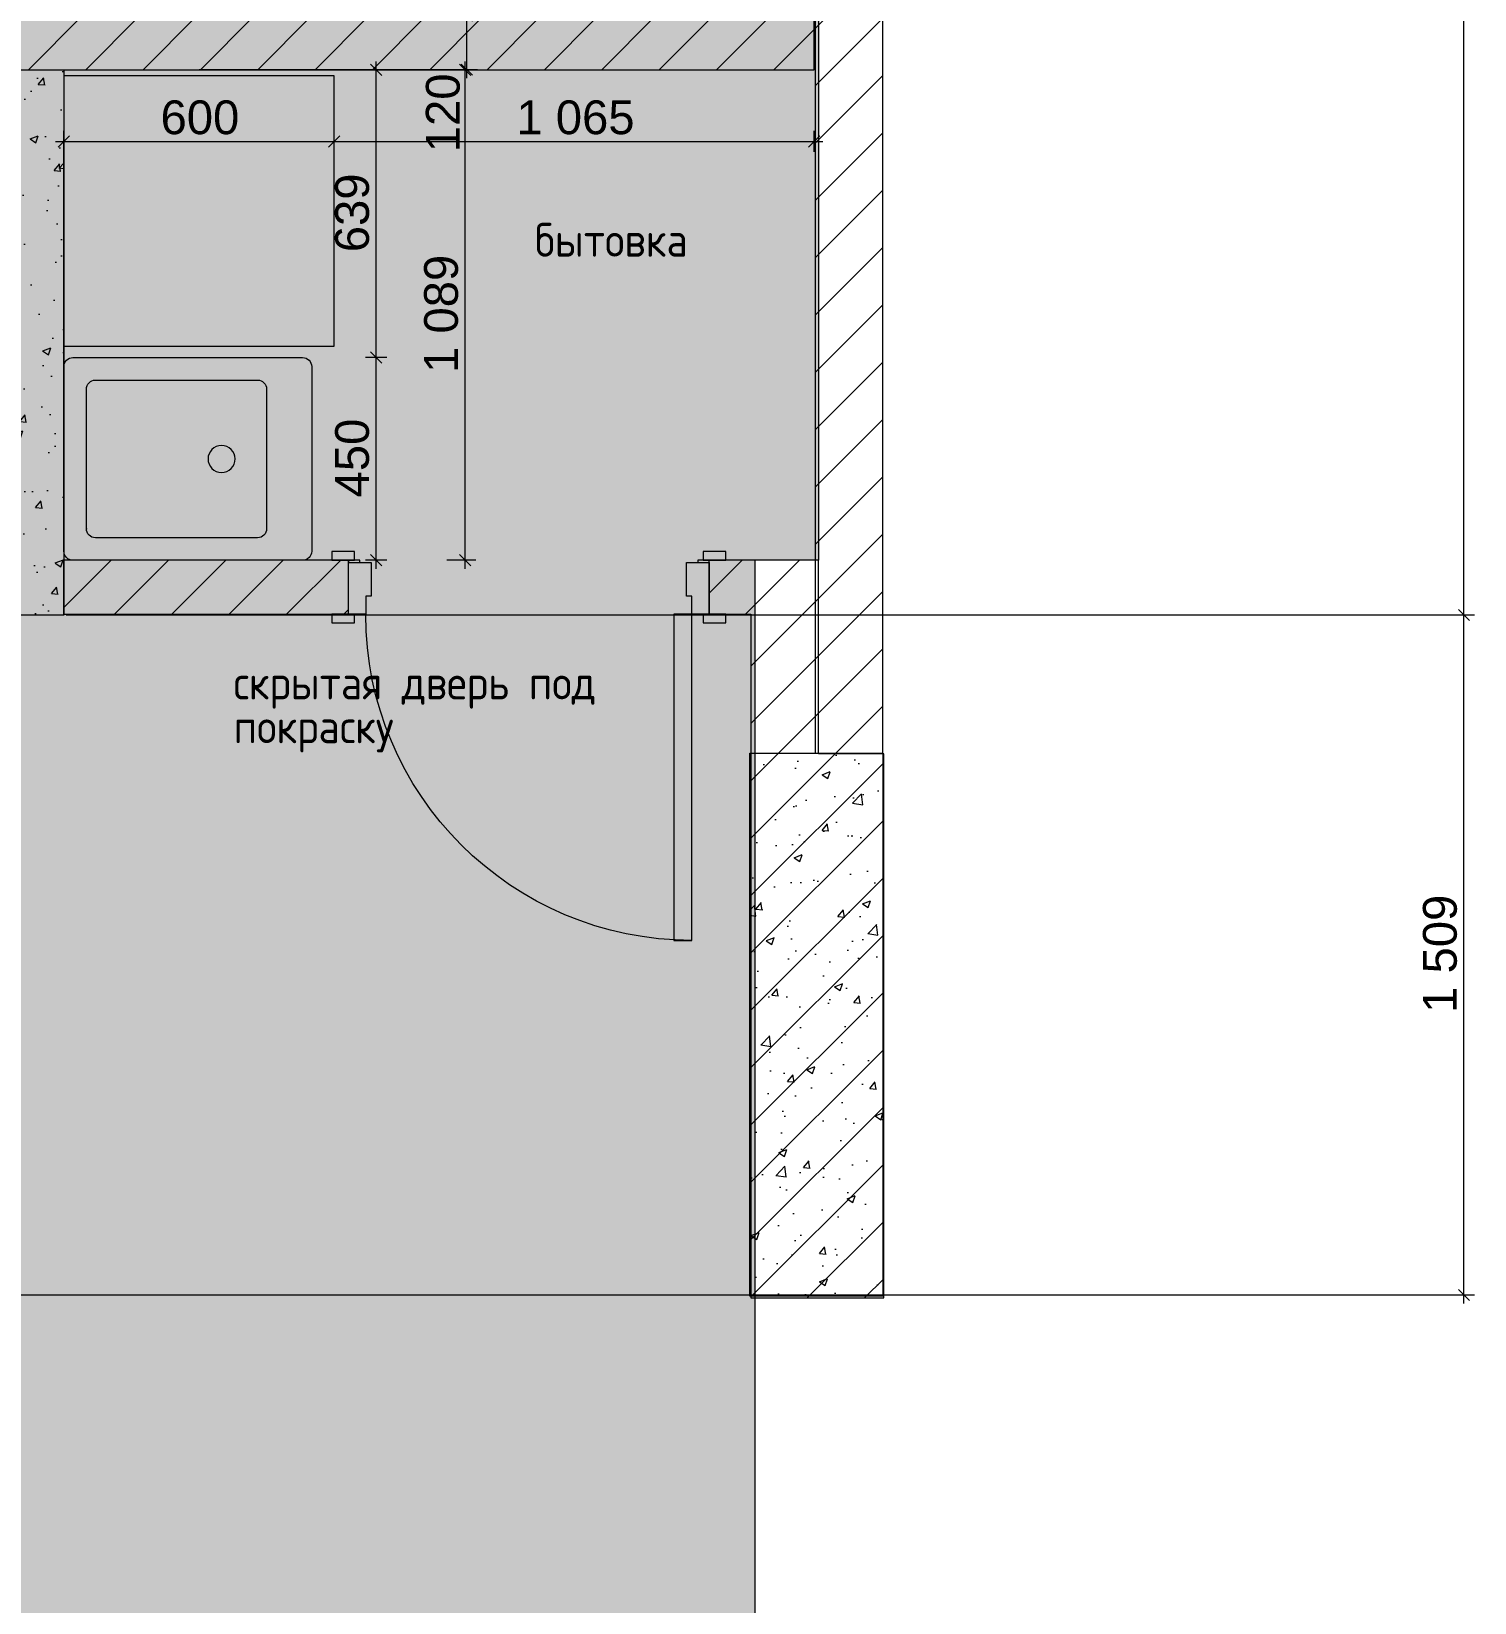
# Model space of a CAD drawing. Header units: millimetres. Extents: x 2336463 to 2579121, y 595385 to 778077.
# Drawn here: x 2430598 to 2433801, y 608950 to 612438 of the extents above; entities that cross this region are included whole.
import ezdxf

# ---------------------------------------------------------------- set-up
doc = ezdxf.new("R2010")
doc.units = ezdxf.units.MM
doc.header["$MEASUREMENT"] = 0
for name, color, linetype in [('+возводимые стены', 7, 'Continuous'), ('1 Планировка размеры', 7, 'Continuous'), ('Интерьер - Мебель', 7, 'Continuous'), ('сит план', 7, 'Continuous')]:
    doc.layers.add(name, color=color, linetype=linetype)
for name, color, linetype, lineweight in [('+возводимые стены_Ном._пера__1', 7, 'Continuous', 13), ('+возводимые стены_Ном._пера__101', 252, 'Continuous', 5), ('Двери ARCHICAD_Ном._пера__1', 7, 'Continuous', 13), ('Интерьер - Мебель_Ном._пера__1', 7, 'Continuous', 13), ('сит план_Ном._пера__1', 7, 'Continuous', 13)]:
    doc.layers.add(name, color=color, linetype=linetype, lineweight=lineweight)
for name, color, linetype, lineweight, true_color in [('+возводимые стены_Ном._пера__119', 7, 'Continuous', 0, 0xdecbcb), ('+возводимые стены_Ном._пера__169', 7, 'Continuous', 5, 0x68b353), ('+размер планировка_Ном._пера__242', 7, 'Continuous', 13, 0x1b55b5), ('1 Планировка размеры_Ном._пера__242', 7, 'Continuous', 13, 0x1b55b5), ('сит план_Ном._пера__87', 7, 'Continuous', 20, 0x6a6a6a)]:
    doc.layers.add(name, color=color, linetype=linetype, lineweight=lineweight, true_color=true_color)
doc.styles.add('СГЕНЕРИР_СТИЛЬ_1', font='arial.ttf')
doc.styles.add('СГЕНЕРИР_СТИЛЬ_4', font='isocp.shx')
doc.dimstyles.new('СГЕНЕРИР_СТИЛЬ__1', dxfattribs={"dimtxt": 75, "dimasz": 23.75, "dimexe": 0.18, "dimexo": 300, "dimgap": 0, "dimtad": 1, "dimtih": 1, "dimtoh": 1, "dimdec": 0, "dimzin": 0, "dimdsep": 46, "dimtxsty": 'СГЕНЕРИР_СТИЛЬ_1', "dimblk": 'ARROWHEAD_6', "dimblk1": 'ARROWHEAD_6', "dimblk2": 'ARROWHEAD_6', "dimcen": 0.09, "dimclrd": 256, "dimclre": 256, "dimclrt": 256, "dimazin": 0, "dimtfac": 1, "dimtdec": 4, "dimtmove": 0, "dimatfit": 3, "dimfxl": 0, "dimtolj": 1, "dimtzin": 0, "dimarcsym": 0})
doc.dimstyles.new('СГЕНЕРИР_СТИЛЬ__2', dxfattribs={"dimtxt": 75, "dimasz": 23.75, "dimexe": 0.18, "dimexo": 300, "dimgap": 0, "dimtad": 1, "dimdec": 0, "dimzin": 0, "dimdsep": 46, "dimtxsty": 'СГЕНЕРИР_СТИЛЬ_1', "dimblk": 'ARROWHEAD_6', "dimblk1": 'ARROWHEAD_6', "dimblk2": 'ARROWHEAD_6', "dimcen": 0.09, "dimclrd": 256, "dimclre": 256, "dimclrt": 256, "dimazin": 0, "dimtfac": 1, "dimtdec": 4, "dimtmove": 0, "dimatfit": 3, "dimfxl": 0, "dimtolj": 1, "dimtzin": 0, "dimarcsym": 0})
pattern_1 = [(45, (2086872.015, 585813.69), (-63.639609, 63.639609), [])]
pattern_2 = [(50, (2086872.01, 585813.69), (-182.18467, 15.939086), [19.05, -209.55]), (355, (2086872.01, 585813.69), (-35.24342, 191.05685), [15.24, -167.64058]), (100.451445, (2086887.2, 585812.36), (146.94125, 175.11775), [16.19001, -178.09024]), (46.1842, (2086872.01, 585864.49), (-271.07904, 42.04233), [28.575, -314.325]), (96.63556, (2086894.6, 585860.98), (237.40413, 247.42612), [24.28502, -267.1356]), (351.18415, (2086872.01, 585864.49), (237.40413, 247.42612), [22.85997, -251.45973]), (21, (2086897.41, 585851.79), (-151.61439, 102.2652), [19.05, -209.55]), (326, (2086897.41, 585851.79), (61.80203, 184.18797), [15.24, -167.64]), (71.451445, (2086910.05, 585843.26), (213.41642, 81.92277), [16.19001, -178.08994]), (37.5, (2086872.015, 585813.686), (3.088603, 84.555039), [0, -165.608, 0, -170.18, 0, -168.275]), (7.5, (2086872.015, 585813.69), (66.819663, 100.180575), [0, -97.028, 0, -161.798, 0, -64.135]), (327.5, (2086815.37, 585813.686), (-135.590595, 5.728744), [0, -63.5, 0, -198.12, 0, -262.89]), (317.5, (2086789.97, 585813.69), (148.12918, 25.42649), [0, -82.55, 0, -131.572, 0, -186.69])]

# ---------------------------------------------------------------- blocks, each defined once
blk = doc.blocks.new('Перекрытие_141', base_point=(2430669.8, 611739.4))
at = {"layer": 'Интерьер - Мебель_Ном._пера__1', "color": 7, "linetype": 'Continuous', "lineweight": 13, "flags": 128}
blk.add_lwpolyline([(2430669.8, 611739.4), (2431269.8, 611739.4), (2431269.8, 612339.4), (2430669.8, 612339.4)], close=True, dxfattribs=at)
blk = doc.blocks.new('Стена_507', base_point=(2432194.3, 610834.4))
at = {"layer": 'сит план_Ном._пера__87', "linetype": 'Continuous', "lineweight": 20, "true_color": 0x6a6a6a}
h = blk.add_hatch(dxfattribs=at)
h.set_pattern_fill('Блоки_Бетонные_Эффективные', color=251, style=0, pattern_type=2)
h.set_pattern_definition(pattern_1)
h.paths.add_polyline_path([(2432194.3, 610834.4), (2432194.3, 609626.4), (2432489.3, 609626.4), (2432489.3, 610834.4)])
at = {"layer": 'сит план_Ном._пера__1', "color": 7, "linetype": 'Continuous', "lineweight": 13, "flags": 128}
for points in [[(2432194.3, 610834.4), (2432194.3, 609626.4)], [(2432489.3, 610834.4), (2432344.3, 610834.4)], [(2432489.3, 609626.4), (2432489.3, 610834.4)], [(2432194.3, 609626.4), (2432489.3, 609626.4)]]:
    blk.add_lwpolyline(points, dxfattribs=at)
blk = doc.blocks.new('Стена_521', base_point=(2430495.2, 612473))
at = {"layer": '+возводимые стены_Ном._пера__169', "linetype": 'Continuous', "lineweight": 5, "true_color": 0x68b353}
h = blk.add_hatch(dxfattribs=at)
h.set_pattern_fill('Блоки_Бетонные_Эффективные', color=85, style=0, pattern_type=2)
h.set_pattern_definition(pattern_1)
h.paths.add_polyline_path([(2430495.2, 612353), (2432335.2, 612353), (2432335.2, 612473), (2430495.2, 612473)])
at = {"layer": '+возводимые стены_Ном._пера__101', "color": 252, "linetype": 'Continuous', "lineweight": 5, "flags": 128}
for points in [[(2432335.2, 612473), (2430495.2, 612473)], [(2432335.2, 612353), (2432335.2, 612473)], [(2430495.2, 612353), (2432335.2, 612353)]]:
    blk.add_lwpolyline(points, dxfattribs=at)
blk = doc.blocks.new('Однопольная Дверь 25_4')
at = {"layer": 'Двери ARCHICAD_Ном._пера__1', "color": 7, "linetype": 'Continuous', "lineweight": 13}
for p, q in [((322, 0), (322, 724)), ((322, 724), (362, 724)), ((362, 724), (362, 0)), ((-437, 0), (-437, 19)), ((-437, 19), (-387, 19)), ((-387, 0), (-437, 0)), ((-400, 0), (-437, 0)), ((-400, 0), (-437, 0)), ((-362, 0), (-400, 0)), ((-400, 0), (-400, -115)), ((-400, 0), (-400, -115)), ((-400, 0), (-400, -115)), ((-387, 19), (-387, 0)), ((-362, -40), (-362, 0)), ((362, 0), (322, 0)), ((400, 0), (362, 0)), ((362, 0), (362, -40)), ((387, 19), (437, 19)), ((387, 0), (387, 19)), ((437, 0), (387, 0)), ((400, -115), (400, 0)), ((400, 0), (400, -115)), ((400, 0), (400, -115)), ((400, 0), (437, 0)), ((400, 0), (437, 0)), ((437, 19), (437, 0)), ((-350, -40), (-362, -40)), ((-350, -115), (-350, -40)), ((362, -40), (350, -40)), ((350, -40), (350, -115)), ((-437, -139), (-437, -120)), ((-437, -120), (-387, -120)), ((-400, -120), (-437, -120)), ((-400, -120), (-437, -120)), ((-387, -139), (-437, -139)), ((-400, -120), (-400, -115)), ((-400, -115), (-375, -115)), ((-400, -115), (-350, -115)), ((-400, -115), (-400, -120)), ((-400, -115), (-400, -120)), ((-375, -120), (-400, -120)), ((-387, -120), (-387, -139)), ((-375, -115), (-375, -120)), ((350, -115), (400, -115)), ((375, -120), (375, -115)), ((375, -115), (400, -115)), ((400, -120), (375, -120)), ((387, -120), (437, -120)), ((387, -139), (387, -120)), ((437, -139), (387, -139)), ((400, -115), (400, -120)), ((400, -115), (400, -120)), ((400, -115), (400, -120)), ((400, -120), (437, -120)), ((400, -120), (437, -120)), ((437, -120), (437, -139))]:
    blk.add_line(p, q, dxfattribs=at)
blk.add_arc((362, 0), 724, 90, 180, dxfattribs=at)
blk = doc.blocks.new('Стена_523', base_point=(2430669.8, 611144.1))
at = {"layer": '+возводимые стены_Ном._пера__169', "linetype": 'Continuous', "lineweight": 5, "true_color": 0x68b353}
h = blk.add_hatch(dxfattribs=at)
h.set_pattern_fill('Блоки_Бетонные_Эффективные', color=85, style=0, pattern_type=2)
h.set_pattern_definition(pattern_1)
h.paths.add_polyline_path([(2430669.8, 611264.1), (2430669.8, 611144.1), (2431301.7, 611144.1), (2431301.7, 611264.1)])
h = blk.add_hatch(dxfattribs=at)
h.set_pattern_fill('Блоки_Бетонные_Эффективные', color=85, style=0, pattern_type=2)
h.set_pattern_definition(pattern_1)
h.paths.add_polyline_path([(2432194.3, 611264.1), (2432101.7, 611264.1), (2432101.7, 611144.1), (2432194.3, 611144.1)])
at = {"layer": '+возводимые стены_Ном._пера__101', "color": 252, "linetype": 'Continuous', "lineweight": 5}
for p, q in [((2431301.7, 611264.1), (2431264.7, 611264.1)), ((2431301.7, 611259.1), (2431301.7, 611264.1)), ((2432101.7, 611264.1), (2432138.7, 611264.1)), ((2432101.7, 611259.1), (2432101.7, 611264.1)), ((2431301.7, 611144.1), (2431301.7, 611259.1)), ((2432101.7, 611144.1), (2432101.7, 611259.1)), ((2431301.7, 611144.1), (2431264.7, 611144.1)), ((2432101.7, 611144.1), (2432138.7, 611144.1))]:
    blk.add_line(p, q, dxfattribs=at)
at = {"layer": '+возводимые стены_Ном._пера__101', "color": 252, "linetype": 'Continuous', "lineweight": 5, "flags": 128}
for points in [[(2431301.7, 611264.1), (2430669.8, 611264.1)], [(2430669.8, 611144.1), (2430669.8, 611264.1)], [(2432194.3, 611264.1), (2432101.7, 611264.1)], [(2430669.8, 611144.1), (2431301.7, 611144.1)], [(2432101.7, 611144.1), (2432194.3, 611144.1)]]:
    blk.add_lwpolyline(points, dxfattribs=at)
at = {"layer": 'Двери ARCHICAD_Ном._пера__1', "color": 7, "linetype": 'Continuous', "lineweight": 13, "xscale": -0.9999999999999999, "zscale": 1000, "rotation": 180.000753891838}
blk.add_blockref('Однопольная Дверь 25_4', (2431701.7, 611144.1), dxfattribs=at)
blk = doc.blocks.new('Стена_524', base_point=(2432194.3, 610834.4))
at = {"layer": '+возводимые стены_Ном._пера__169', "linetype": 'Continuous', "lineweight": 5, "true_color": 0x68b353}
h = blk.add_hatch(dxfattribs=at)
h.set_pattern_fill('Блоки_Бетонные_Эффективные', color=85, style=0, pattern_type=2)
h.set_pattern_definition(pattern_1)
h.paths.add_polyline_path([(2432194.3, 611264.1), (2432194.3, 611144.1), (2432344.3, 611264.1)])
h = blk.add_hatch(dxfattribs=at)
h.set_pattern_fill('Блоки_Бетонные_Эффективные', color=85, style=0, pattern_type=2)
h.set_pattern_definition(pattern_1)
h.paths.add_polyline_path([(2432194.3, 611144.1), (2432344.3, 611144.1), (2432344.3, 611264.1)])
h = blk.add_hatch(dxfattribs=at)
h.set_pattern_fill('Блоки_Бетонные_Эффективные', color=85, style=0, pattern_type=2)
h.set_pattern_definition(pattern_1)
h.paths.add_polyline_path([(2432194.3, 611144.1), (2432194.3, 610834.4), (2432344.3, 610834.4), (2432344.3, 611144.1)])
at = {"layer": '+возводимые стены_Ном._пера__101', "color": 252, "linetype": 'Continuous', "lineweight": 5, "flags": 128}
for points in [[(2432344.3, 611264.1), (2432194.3, 611264.1)], [(2432344.3, 610834.4), (2432344.3, 611264.1)], [(2432194.3, 611144.1), (2432194.3, 610834.4)]]:
    blk.add_lwpolyline(points, dxfattribs=at)
blk = doc.blocks.new('Стена_566', base_point=(2432487.4, 610836))
at = {"layer": '+возводимые стены_Ном._пера__169', "linetype": 'Continuous', "lineweight": 5, "true_color": 0x68b353}
h = blk.add_hatch(dxfattribs=at)
h.set_pattern_fill('Блоки_Бетонные_Эффективные', color=85, style=0, pattern_type=2)
h.set_pattern_definition(pattern_1)
h.paths.add_polyline_path([(2432487.4, 610836), (2432487.4, 613084.7), (2432337.4, 613084.7), (2432337.4, 610836)])
at = {"layer": '+возводимые стены_Ном._пера__101', "color": 252, "linetype": 'Continuous', "lineweight": 5, "flags": 128}
for points in [[(2432487.4, 613084.7), (2432337.4, 613084.7)], [(2432337.4, 613084.7), (2432337.4, 610836)], [(2432487.4, 610836), (2432487.4, 613084.7)], [(2432337.4, 610836), (2432487.4, 610836)]]:
    blk.add_lwpolyline(points, dxfattribs=at)
blk = doc.blocks.new('Мойка Обычная 25_3')
at = {"layer": 'Интерьер - Мебель_Ном._пера__1', "color": 7, "linetype": 'Continuous', "lineweight": 13}
for p, q in [((50, 430), (50, 70)), ((380, 450), (70, 450)), ((400, 70), (400, 430)), ((70, 50), (380, 50))]:
    blk.add_line(p, q, dxfattribs=at)
at = {"layer": 'Интерьер - Мебель_Ном._пера__1', "color": 7, "linetype": 'Continuous', "lineweight": 13, "flags": 128}
blk.add_lwpolyline([(20, 0), (430, 0, 0.414214), (450, 20), (450, 530, 0.414214), (430, 550), (20, 550, 0.414214), (0, 530), (0, 20, 0.414214)], format="xyb", close=True, dxfattribs=at)
at = {"layer": 'Интерьер - Мебель_Ном._пера__1', "color": 7, "linetype": 'Continuous', "lineweight": 13}
blk.add_circle((225, 350), 30, dxfattribs=at)
for centre, start, end in [((70, 430), 90, 180), ((380, 430), 0, 90), ((70, 70), 180, 270), ((380, 70), 270, 0)]:
    blk.add_arc(centre, 20, start, end, dxfattribs=at)
blk.add_point((70, 50), dxfattribs=at)
blk = doc.blocks.new('*D3223', base_point=(2086872, 585813.7))
at = {"layer": '1 Планировка размеры_Ном._пера__242', "color": 152, "linetype": 'Continuous', "lineweight": 13, "true_color": 0x1b55b5}
for p, q in [((2431551.8, 612485.5), (2431576.8, 612460.5)), ((2431587.7, 612473), (2431540.8, 612473)), ((2431564.3, 612353), (2431564.3, 612473)), ((2431587.7, 612353), (2431540.8, 612353)), ((2431551.8, 612365.5), (2431576.8, 612340.5)), ((2431564.3, 612334.3), (2431564.3, 612353))]:
    blk.add_line(p, q, dxfattribs=at)
at = {"layer": '1 Планировка размеры_Ном._пера__242', "color": 152, "lineweight": 13, "true_color": 0x1b55b5, "insert": (2431549.3, 612169.8), "char_height": 75, "attachment_point": 7, "rotation": 90, "style": 'СГЕНЕРИР_СТИЛЬ_1'}
blk.add_mtext('\\A1;{\\pql;\\fArial|b0|i0|c204|p38;120}', dxfattribs=at)
blk = doc.blocks.new('ARROWHEAD_6')
at = {"color": 0, "linetype": 'Continuous', "lineweight": 0}
for p, q in [((0, 0), (-1, 0)), ((-0.5, -0.5), (0.5, 0.5))]:
    blk.add_line(p, q, dxfattribs=at)
blk = doc.blocks.new('*D3229', base_point=(2086872, 585813.7))
at = {"layer": '1 Планировка размеры_Ном._пера__242', "color": 152, "linetype": 'Continuous', "lineweight": 13, "true_color": 0x1b55b5}
for p, q in [((2430682.3, 612206.2), (2430657.3, 612181.2)), ((2430669.8, 611442.4), (2430669.8, 612217.2)), ((2431282.3, 612206.2), (2431257.3, 612181.2)), ((2431269.8, 612039.4), (2431269.8, 612217.2)), ((2430651, 612193.7), (2430669.8, 612193.7)), ((2430669.8, 612193.7), (2431269.8, 612193.7))]:
    blk.add_line(p, q, dxfattribs=at)
at = {"layer": '1 Планировка размеры_Ном._пера__242', "color": 152, "lineweight": 13, "true_color": 0x1b55b5, "insert": (2430884.4, 612208.7), "char_height": 75, "attachment_point": 7, "style": 'СГЕНЕРИР_СТИЛЬ_1'}
blk.add_mtext('\\A1;{\\pql;\\fArial|b0|i0|c204|p38;600}', dxfattribs=at)
blk = doc.blocks.new('*D3230', base_point=(2086872, 585813.7))
at = {"layer": '1 Планировка размеры_Ном._пера__242', "color": 152, "linetype": 'Continuous', "lineweight": 13, "true_color": 0x1b55b5}
for p, q in [((2431282.3, 612206.2), (2431257.3, 612181.2)), ((2431269.8, 612039.4), (2431269.8, 612217.2)), ((2432322.7, 612181.2), (2432347.7, 612206.2)), ((2432335.2, 612170.3), (2432335.2, 612217.2)), ((2431269.8, 612193.7), (2432335.2, 612193.7)), ((2432335.2, 612193.7), (2432353.9, 612193.7))]:
    blk.add_line(p, q, dxfattribs=at)
at = {"layer": '1 Планировка размеры_Ном._пера__242', "color": 152, "lineweight": 13, "true_color": 0x1b55b5, "insert": (2431674.2, 612208.7), "char_height": 75, "attachment_point": 7, "style": 'СГЕНЕРИР_СТИЛЬ_1'}
blk.add_mtext('\\A1;{\\pql;\\fArial|b0|i0|c204|p38;1\xa0065}', dxfattribs=at)
blk = doc.blocks.new('*D3231', base_point=(2086872, 585813.7))
at = {"layer": '1 Планировка размеры_Ном._пера__242', "color": 152, "linetype": 'Continuous', "lineweight": 13, "true_color": 0x1b55b5}
for p, q in [((2431350.4, 611726.4), (2431375.4, 611701.4)), ((2431386.3, 611713.9), (2431339.5, 611713.9)), ((2431362.9, 611263.9), (2431362.9, 611713.9)), ((2431386.3, 611263.9), (2431339.5, 611263.9)), ((2431350.4, 611276.4), (2431375.4, 611251.4)), ((2431362.9, 611245.1), (2431362.9, 611263.9))]:
    blk.add_line(p, q, dxfattribs=at)
at = {"layer": '1 Планировка размеры_Ном._пера__242', "color": 152, "lineweight": 13, "true_color": 0x1b55b5, "insert": (2431347.9, 611403.5), "char_height": 75, "attachment_point": 7, "rotation": 90, "style": 'СГЕНЕРИР_СТИЛЬ_1'}
blk.add_mtext('\\A1;{\\pql;\\fArial|b0|i0|c204|p38;450}', dxfattribs=at)
blk = doc.blocks.new('*D3232', base_point=(2086872, 585813.7))
at = {"layer": '1 Планировка размеры_Ном._пера__242', "color": 152, "linetype": 'Continuous', "lineweight": 13, "true_color": 0x1b55b5}
for p, q in [((2431386.3, 612352.4), (2430969.8, 612352.4)), ((2431375.4, 612339.9), (2431350.4, 612364.9)), ((2431362.9, 612352.4), (2431362.9, 612371.1)), ((2431362.9, 611713.9), (2431362.9, 612352.4)), ((2431350.4, 611726.4), (2431375.4, 611701.4)), ((2431386.3, 611713.9), (2431339.5, 611713.9))]:
    blk.add_line(p, q, dxfattribs=at)
at = {"layer": '1 Планировка размеры_Ном._пера__242', "color": 152, "lineweight": 13, "true_color": 0x1b55b5, "insert": (2431347.9, 611947.8), "char_height": 75, "attachment_point": 7, "rotation": 90, "style": 'СГЕНЕРИР_СТИЛЬ_1'}
blk.add_mtext('\\A1;{\\pql;\\fArial|b0|i0|c204|p38;639}', dxfattribs=at)
blk = doc.blocks.new('*D3233', base_point=(2086872, 585813.7))
at = {"layer": '1 Планировка размеры_Ном._пера__242', "color": 152, "linetype": 'Continuous', "lineweight": 13, "true_color": 0x1b55b5}
for p, q in [((2431583.8, 612352.4), (2430969.8, 612352.4)), ((2431572.9, 612339.9), (2431547.9, 612364.9)), ((2431560.4, 612352.4), (2431560.4, 612371.1)), ((2431560.4, 611263.9), (2431560.4, 612352.4)), ((2431583.8, 611263.9), (2431519.8, 611263.9)), ((2431547.9, 611276.4), (2431572.9, 611251.4)), ((2431560.4, 611245.1), (2431560.4, 611263.9))]:
    blk.add_line(p, q, dxfattribs=at)
at = {"layer": '1 Планировка размеры_Ном._пера__242', "color": 152, "lineweight": 13, "true_color": 0x1b55b5, "insert": (2431545.4, 611679.9), "char_height": 75, "attachment_point": 7, "rotation": 90, "style": 'СГЕНЕРИР_СТИЛЬ_1'}
blk.add_mtext('\\A1;{\\pql;\\fArial|b0|i0|c204|p38;1\xa0089}', dxfattribs=at)
blk = doc.blocks.new('*D3259', base_point=(2086872, 585813.7))
at = {"layer": '1 Планировка размеры_Ном._пера__242', "color": 152, "linetype": 'Continuous', "lineweight": 13, "true_color": 0x1b55b5}
for p, q in [((2433800.6, 611142.4), (2430674.7, 611142.4)), ((2433764.6, 611154.9), (2433789.6, 611129.9)), ((2433777.1, 609632.9), (2433777.1, 611142.4)), ((2433800.6, 609632.9), (2429775.2, 609632.9)), ((2433764.6, 609645.4), (2433789.6, 609620.4)), ((2433777.1, 609614.2), (2433777.1, 609632.9))]:
    blk.add_line(p, q, dxfattribs=at)
at = {"layer": '1 Планировка размеры_Ном._пера__242', "color": 152, "lineweight": 13, "true_color": 0x1b55b5, "insert": (2433762.1, 610259.4), "char_height": 75, "attachment_point": 7, "rotation": 90, "style": 'СГЕНЕРИР_СТИЛЬ_1'}
blk.add_mtext('\\A1;{\\pql;\\fArial|b0|i0|c204|p38;1\xa0509}', dxfattribs=at)
blk = doc.blocks.new('*D3260', base_point=(2086872, 585813.7))
at = {"layer": '1 Планировка размеры_Ном._пера__242', "color": 152, "linetype": 'Continuous', "lineweight": 13, "true_color": 0x1b55b5}
for p, q in [((2433789.6, 614456.3), (2433764.6, 614481.3)), ((2433777.1, 614468.8), (2433777.1, 614487.5)), ((2433800.6, 614468.8), (2430386.6, 614468.8)), ((2433777.1, 611142.4), (2433777.1, 614468.8)), ((2433800.6, 611142.4), (2430674.7, 611142.4)), ((2433764.6, 611154.9), (2433789.6, 611129.9))]:
    blk.add_line(p, q, dxfattribs=at)
at = {"layer": '1 Планировка размеры_Ном._пера__242', "color": 152, "lineweight": 13, "true_color": 0x1b55b5, "insert": (2433762.1, 612677.4), "char_height": 75, "attachment_point": 7, "rotation": 90, "style": 'СГЕНЕРИР_СТИЛЬ_1'}
blk.add_mtext('\\A1;{\\pql;\\fArial|b0|i0|c204|p38;3\xa0326}', dxfattribs=at)

msp = doc.modelspace()

# ---------------------------------------------------------------- hatches: boundary and pattern name
at = {"layer": '+возводимые стены_Ном._пера__119', "linetype": 'Continuous', "lineweight": 0, "true_color": 0x373232}
msp.add_hatch(color=250, dxfattribs=at).paths.add_polyline_path([(2425000.1, 609632.9), (2428814.8, 609632.9), (2429475.2, 609632.9), (2429475.2, 610603.4), (2430374.7, 610603.4), (2430374.7, 614230.8), (2432203.1, 614230.8), (2432344.3, 614230.8), (2432344.3, 611264.1), (2432203.1, 611264.1), (2432203.1, 609632.9), (2432203.1, 608238.5), (2432203.1, 605436.1), (2430600.2, 605436.1), (2430600.2, 608238.5), (2429995.1, 608238.5), (2429995.1, 607842.5), (2425000.1, 607842.5)])
at = {"layer": 'сит план_Ном._пера__1', "linetype": 'Continuous', "lineweight": 13}
h = msp.add_hatch(dxfattribs=at)
h.set_pattern_fill('AR_CONC', style=0, pattern_type=2)
h.set_pattern_definition(pattern_2)
h.paths.add_polyline_path([(2430374.7, 612352.4), (2430669.8, 612352.4), (2430669.8, 611142.4), (2430374.7, 611142.4)])
h = msp.add_hatch(dxfattribs=at)
h.set_pattern_fill('AR_CONC', style=0, pattern_type=2)
h.set_pattern_definition(pattern_2)
h.paths.add_polyline_path([(2432192.4, 610836), (2432487.4, 610836), (2432487.4, 609630.4), (2432192.4, 609630.4)])

# ---------------------------------------------------------------- linework, layer by layer
at = {"layer": '+возводимые стены_Ном._пера__1', "color": 7, "linetype": 'Continuous', "lineweight": 13, "flags": 128}
msp.add_lwpolyline([(2425000.1, 609632.9), (2428814.8, 609632.9), (2429475.2, 609632.9), (2429475.2, 610603.4), (2430374.7, 610603.4), (2430374.7, 614230.8), (2432203.1, 614230.8), (2432344.3, 614230.8), (2432344.3, 611264.1), (2432203.1, 611264.1), (2432203.1, 609632.9), (2432203.1, 608238.5), (2432203.1, 605436.1), (2430600.2, 605436.1), (2430600.2, 608238.5), (2429995.1, 608238.5), (2429995.1, 607842.5), (2425000.1, 607842.5)], close=True, dxfattribs=at)
at = {"layer": 'сит план_Ном._пера__1', "color": 7, "linetype": 'Continuous', "lineweight": 13, "flags": 128}
for points in [[(2430374.7, 612352.4), (2430669.8, 612352.4), (2430669.8, 611142.4), (2430374.7, 611142.4)], [(2432192.4, 610836), (2432487.4, 610836), (2432487.4, 609630.4), (2432192.4, 609630.4)]]:
    msp.add_lwpolyline(points, close=True, dxfattribs=at)

# ---------------------------------------------------------------- block references
at = {"layer": '+возводимые стены', "color": 252, "lineweight": 5}
for name, p in [('Стена_566', (2432487.4, 610836)), ('Стена_521', (2430495.2, 612473)), ('Стена_523', (2430669.8, 611144.1)), ('Стена_524', (2432194.3, 610834.4))]:
    msp.add_blockref(name, p, dxfattribs=at)
at = {"layer": 'Интерьер - Мебель', "color": 7, "linetype": 'Continuous', "lineweight": 13}
msp.add_blockref('Перекрытие_141', (2430669.8, 611739.4), dxfattribs=at)
at = {"layer": 'Интерьер - Мебель_Ном._пера__1', "color": 7, "linetype": 'Continuous', "lineweight": 13, "xscale": -1, "zscale": 1000, "rotation": 270}
msp.add_blockref('Мойка Обычная 25_3', (2430669.8, 611263.9), dxfattribs=at)
at = {"layer": 'сит план', "color": 7, "lineweight": 13}
msp.add_blockref('Стена_507', (2432194.3, 610834.4), dxfattribs=at)

# ---------------------------------------------------------------- texts
at = {"layer": '+размер планировка_Ном._пера__242', "color": 152, "linetype": 'Continuous', "lineweight": 13, "true_color": 0x1b55b5, "insert": (2431715.3, 612012.8), "char_height": 75, "attachment_point": 1, "style": 'СГЕНЕРИР_СТИЛЬ_4'}
msp.add_mtext('\\A1;{\\pql;\\Fisocp.shx;бытовка}', dxfattribs=at)
at = {"layer": '+размер планировка_Ном._пера__242', "color": 152, "linetype": 'Continuous', "lineweight": 13, "true_color": 0x1b55b5, "insert": (2431046.5, 611030), "char_height": 75, "attachment_point": 1, "line_spacing_factor": 0.777278, "style": 'СГЕНЕРИР_СТИЛЬ_4'}
msp.add_mtext('\\A1;{\\pql;\\Fisocp.shx;скрытая дверь под\\P\\pql;\\Fisocp.shx;покраску}', dxfattribs=at)

# ---------------------------------------------------------------- dimensions: what is measured, and where the dimension line sits
at = {"layer": '1 Планировка размеры', "color": 152, "linetype": 'Continuous', "lineweight": 13, "true_color": 0x1b55b5}
for base, p1, p2, picture, middle in [((2433777.1, 614468.8), (2430374.7, 611142.4), (2430086.6, 614468.8), '*D3260', (2433724.6, 612806.2)), ((2431564.3, 612473), (2431355.2, 612353), (2431415.2, 612473), '*D3223', (2431511.8, 612255.5)), ((2431362.9045, 612352.3974), (2431219.769, 611713.8665), (2430669.769, 612352.3974), '*D3232', (2431310.4045, 612033.5249)), ((2431560.3824, 612352.3974), (2431219.769, 611263.8665), (2430669.769, 612352.3974), '*D3233', (2431507.8824, 611808.7271)), ((2431362.9, 611713.9), (2431219.8, 611263.9), (2431219.8, 611713.9), '*D3231', (2431310.4, 611489.3)), ((2433777.1443, 611142.4033), (2429475.158, 609632.9128), (2430374.744, 611142.4033), '*D3259', (2433724.6443, 610388.2532))]:
    dim = msp.add_linear_dim(base=base, p1=p1, p2=p2, angle=90, dimstyle='СГЕНЕРИР_СТИЛЬ__2', dxfattribs=at)
    dim.commit()
    dim.dimension.update_dxf_attribs({"geometry": picture, "text_midpoint": middle, "dimtype": 160, "text_rotation": 90})
for base, p1, p2, picture, middle in [((2432335.2, 612193.7), (2431269.8, 611739.4), (2432335.2, 612353), '*D3230', (2431803.1, 612246.2)), ((2431269.8, 612193.7), (2430669.8, 611142.4), (2431269.8, 611739.4), '*D3229', (2430970.2, 612246.2))]:
    dim = msp.add_linear_dim(base=base, p1=p1, p2=p2, dimstyle='СГЕНЕРИР_СТИЛЬ__1', dxfattribs=at)
    dim.commit()
    dim.dimension.update_dxf_attribs({"geometry": picture, "text_midpoint": middle, "dimtype": 160})

doc.saveas('drawing.dxf')
